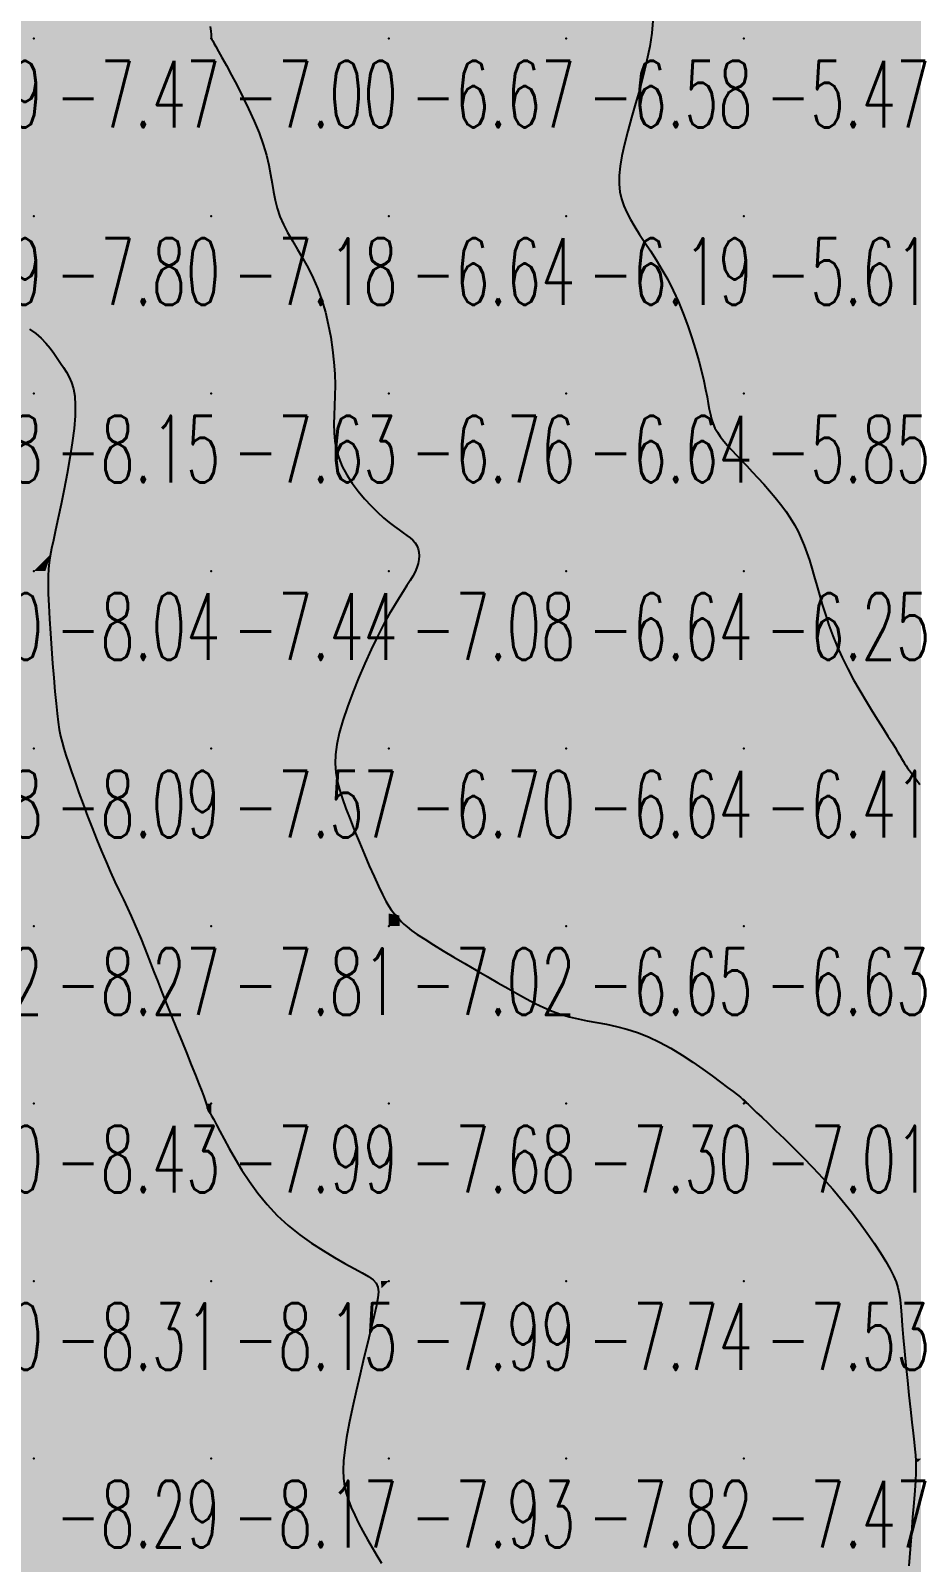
# Model space of a CAD drawing. Header units: millimetres. Extents: x 88261 to 90953, y 390274 to 392322.
# Drawn here: x 90010.1 to 90060.1, y 391551.4 to 391637.7 of the extents above; entities that cross this region are included whole.
import ezdxf
from ezdxf.enums import TextEntityAlignment as Align

# ---------------------------------------------------------------- set-up
doc = ezdxf.new("R2010")
doc.units = ezdxf.units.MM
doc.header["$LTSCALE"] = 25
for name, color, linetype in [('CN_03_00', 7, 'Continuous'), ('COTEAlt', 7, 'Continuous'), ('TN_COLORIAGE', 7, 'Continuous')]:
    doc.layers.add(name, color=color, linetype=linetype)
doc.styles.add('Simplex 1.0', font='Simplex.shx', dxfattribs={"width": 0.99, "height": 2.5})
doc.styles.get("Standard").update_dxf_attribs({"font": 'times.ttf'})

# ---------------------------------------------------------------- blocks, each defined once
blk = doc.blocks.new('COTE')
at = {"color": 0}
blk.add_point((0, 0), dxfattribs=at)
at = {"layer": 'COTEAlt'}
blk.add_attdef('ALT', text='', height=3.75, dxfattribs=at).set_placement((1.25, -1.25), align=Align.TOP_LEFT)

msp = doc.modelspace()

# ---------------------------------------------------------------- linework, layer by layer
at = {"layer": 'CN_03_00', "flags": 128}
for points, elevation in [([(90020.191, 391637.928), (90020.216, 391637.653), (90020.233, 391637.466), (90020.244, 391637.35), (90020.25, 391637.288), (90020.252, 391637.262), (90020.253, 391637.254), (90020.255, 391637.248), (90020.263, 391637.23), (90020.286, 391637.188), (90020.329, 391637.109), (90020.4, 391636.98), (90020.506, 391636.788), (90020.654, 391636.521), (90020.849, 391636.167), (90021.097, 391635.717), (90021.386, 391635.185), (90021.701, 391634.589), (90022.029, 391633.946), (90022.355, 391633.276), (90022.665, 391632.596), (90022.944, 391631.925), (90023.178, 391631.281), (90023.357, 391630.677), (90023.491, 391630.113), (90023.593, 391629.582), (90023.678, 391629.079), (90023.758, 391628.597), (90023.848, 391628.132), (90023.962, 391627.677), (90024.113, 391627.226), (90024.312, 391626.774), (90024.551, 391626.316), (90024.82, 391625.846), (90025.109, 391625.36), (90025.407, 391624.851), (90025.704, 391624.316), (90025.988, 391623.749), (90026.249, 391623.144), (90026.479, 391622.5), (90026.676, 391621.824), (90026.841, 391621.127), (90026.976, 391620.42), (90027.08, 391619.714), (90027.155, 391619.019), (90027.202, 391618.347), (90027.222, 391617.708), (90027.216, 391617.11), (90027.196, 391616.549), (90027.173, 391616.02), (90027.159, 391615.515), (90027.166, 391615.029), (90027.205, 391614.554), (90027.288, 391614.085), (90027.427, 391613.615), (90027.631, 391613.14), (90027.89, 391612.665), (90028.194, 391612.198), (90028.53, 391611.746), (90028.885, 391611.317), (90029.25, 391610.917), (90029.61, 391610.555), (90029.955, 391610.239), (90030.274, 391609.971), (90030.566, 391609.748), (90030.83, 391609.56), (90031.067, 391609.397), (90031.275, 391609.253), (90031.456, 391609.117), (90031.609, 391608.98), (90031.734, 391608.835), (90031.831, 391608.674), (90031.901, 391608.497), (90031.942, 391608.306), (90031.955, 391608.103), (90031.941, 391607.889), (90031.899, 391607.666), (90031.829, 391607.435), (90031.731, 391607.2), (90031.606, 391606.958), (90031.453, 391606.701), (90031.273, 391606.419), (90031.065, 391606.099), (90030.83, 391605.731), (90030.567, 391605.303), (90030.278, 391604.804), (90029.962, 391604.224), (90029.62, 391603.556), (90029.264, 391602.817), (90028.904, 391602.029), (90028.552, 391601.213), (90028.22, 391600.391), (90027.919, 391599.586), (90027.662, 391598.819), (90027.459, 391598.112), (90027.32, 391597.48), (90027.244, 391596.912), (90027.225, 391596.391), (90027.259, 391595.899), (90027.342, 391595.417), (90027.469, 391594.929), (90027.636, 391594.417), (90027.838, 391593.863), (90028.071, 391593.256), (90028.327, 391592.609), (90028.598, 391591.943), (90028.875, 391591.277), (90029.151, 391590.632), (90029.418, 391590.027), (90029.668, 391589.483), (90029.892, 391589.02), (90030.085, 391588.652), (90030.247, 391588.371), (90030.382, 391588.164), (90030.493, 391588.017), (90030.582, 391587.917), (90030.653, 391587.849), (90030.709, 391587.801), (90030.753, 391587.758), (90030.789, 391587.709), (90030.828, 391587.648), (90030.884, 391587.57), (90030.97, 391587.471), (90031.097, 391587.346), (90031.278, 391587.19), (90031.527, 391586.999), (90031.856, 391586.769), (90032.273, 391586.497), (90032.767, 391586.189), (90033.32, 391585.853), (90033.916, 391585.498), (90034.539, 391585.133), (90035.173, 391584.764), (90035.799, 391584.402), (90036.403, 391584.053), (90036.97, 391583.725), (90037.506, 391583.421), (90038.015, 391583.14), (90038.506, 391582.884), (90038.984, 391582.654), (90039.458, 391582.451), (90039.935, 391582.275), (90040.42, 391582.128), (90040.92, 391582.008), (90041.436, 391581.905), (90041.969, 391581.808), (90042.518, 391581.706), (90043.083, 391581.586), (90043.666, 391581.438), (90044.265, 391581.248), (90044.881, 391581.007), (90045.513, 391580.706), (90046.149, 391580.357), (90046.777, 391579.976), (90047.383, 391579.58), (90047.956, 391579.183), (90048.482, 391578.803), (90048.948, 391578.455), (90049.343, 391578.154), (90049.656, 391577.914), (90049.895, 391577.73), (90050.071, 391577.594), (90050.192, 391577.498), (90050.271, 391577.435), (90050.318, 391577.395), (90050.343, 391577.371), (90050.356, 391577.355), (90050.368, 391577.339), (90050.39, 391577.314), (90050.431, 391577.271), (90050.5, 391577.201), (90050.608, 391577.095), (90050.765, 391576.943), (90050.98, 391576.737), (90051.264, 391576.468), (90051.622, 391576.13), (90052.046, 391575.727), (90052.524, 391575.268), (90053.041, 391574.761), (90053.587, 391574.213), (90054.148, 391573.634), (90054.711, 391573.03), (90055.265, 391572.411), (90055.797, 391571.783), (90056.302, 391571.156), (90056.775, 391570.539), (90057.213, 391569.941), (90057.609, 391569.37), (90057.961, 391568.835), (90058.262, 391568.345), (90058.51, 391567.909), (90058.701, 391567.53), (90058.843, 391567.192), (90058.944, 391566.871), (90059.015, 391566.546), (90059.065, 391566.193), (90059.103, 391565.79), (90059.139, 391565.315), (90059.182, 391564.745), (90059.239, 391564.067), (90059.308, 391563.302), (90059.387, 391562.483), (90059.472, 391561.64), (90059.558, 391560.806), (90059.643, 391560.011), (90059.723, 391559.288), (90059.793, 391558.666), (90059.852, 391558.167), (90059.898, 391557.767), (90059.931, 391557.429), (90059.951, 391557.118), (90059.957, 391556.8), (90059.948, 391556.438), (90059.925, 391555.996), (90059.887, 391555.44), (90059.834, 391554.746), (90059.771, 391553.939), (90059.7, 391553.054), (90059.626, 391552.129), (90059.554, 391551.199)], -7), ([(90045.129, 391638.243), (90045.068, 391637.541), (90044.957, 391636.8), (90044.799, 391636.021), (90044.605, 391635.216), (90044.389, 391634.398), (90044.161, 391633.583), (90043.934, 391632.785), (90043.722, 391632.018), (90043.535, 391631.297), (90043.387, 391630.637), (90043.287, 391630.048), (90043.237, 391629.522), (90043.233, 391629.047), (90043.276, 391628.613), (90043.362, 391628.207), (90043.49, 391627.818), (90043.659, 391627.433), (90043.867, 391627.042), (90044.111, 391626.634), (90044.384, 391626.205), (90044.682, 391625.752), (90044.995, 391625.274), (90045.318, 391624.767), (90045.644, 391624.229), (90045.966, 391623.659), (90046.276, 391623.052), (90046.569, 391622.411), (90046.843, 391621.744), (90047.096, 391621.065), (90047.327, 391620.387), (90047.534, 391619.724), (90047.717, 391619.089), (90047.874, 391618.494), (90048.003, 391617.952), (90048.105, 391617.474), (90048.185, 391617.055), (90048.251, 391616.685), (90048.311, 391616.358), (90048.371, 391616.064), (90048.44, 391615.795), (90048.524, 391615.544), (90048.631, 391615.301), (90048.767, 391615.059), (90048.932, 391614.815), (90049.123, 391614.566), (90049.34, 391614.31), (90049.579, 391614.045), (90049.84, 391613.768), (90050.121, 391613.475), (90050.419, 391613.166), (90050.732, 391612.838), (90051.056, 391612.494), (90051.383, 391612.136), (90051.709, 391611.766), (90052.028, 391611.389), (90052.332, 391611.006), (90052.618, 391610.621), (90052.878, 391610.237), (90053.109, 391609.854), (90053.312, 391609.471), (90053.494, 391609.083), (90053.658, 391608.686), (90053.809, 391608.277), (90053.95, 391607.85), (90054.088, 391607.403), (90054.226, 391606.931), (90054.368, 391606.431), (90054.518, 391605.906), (90054.681, 391605.357), (90054.859, 391604.788), (90055.056, 391604.201), (90055.277, 391603.6), (90055.524, 391602.987), (90055.802, 391602.365), (90056.111, 391601.739), (90056.445, 391601.116), (90056.792, 391600.505), (90057.143, 391599.915), (90057.487, 391599.355), (90057.815, 391598.835), (90058.116, 391598.363), (90058.38, 391597.948), (90058.6, 391597.597), (90058.78, 391597.304), (90058.926, 391597.06), (90059.046, 391596.857), (90059.146, 391596.685), (90059.233, 391596.537), (90059.315, 391596.403), (90059.398, 391596.275), (90059.488, 391596.144), (90059.589, 391596.004), (90059.706, 391595.848), (90059.841, 391595.67), (90059.999, 391595.463), (90060.183, 391595.22)], -6), ([(90010.014, 391620.871), (90010.362, 391620.629), (90010.664, 391620.366), (90010.928, 391620.088), (90011.161, 391619.802), (90011.369, 391619.514), (90011.561, 391619.23), (90011.743, 391618.959), (90011.919, 391618.701), (90012.087, 391618.445), (90012.24, 391618.174), (90012.373, 391617.87), (90012.478, 391617.516), (90012.551, 391617.096), (90012.585, 391616.592), (90012.575, 391615.988), (90012.516, 391615.275), (90012.416, 391614.474), (90012.285, 391613.617), (90012.131, 391612.734), (90011.964, 391611.856), (90011.793, 391611.012), (90011.629, 391610.234), (90011.479, 391609.551), (90011.353, 391608.984), (90011.25, 391608.512), (90011.17, 391608.104), (90011.111, 391607.73), (90011.072, 391607.359), (90011.051, 391606.959), (90011.048, 391606.501), (90011.062, 391605.952), (90011.091, 391605.293), (90011.132, 391604.543), (90011.183, 391603.731), (90011.242, 391602.887), (90011.306, 391602.04), (90011.373, 391601.221), (90011.439, 391600.457), (90011.503, 391599.779), (90011.563, 391599.208), (90011.622, 391598.728), (90011.684, 391598.316), (90011.755, 391597.947), (90011.837, 391597.598), (90011.935, 391597.245), (90012.055, 391596.864), (90012.199, 391596.431), (90012.371, 391595.929), (90012.569, 391595.365), (90012.787, 391594.753), (90013.023, 391594.108), (90013.272, 391593.442), (90013.53, 391592.771), (90013.792, 391592.108), (90014.055, 391591.468), (90014.316, 391590.86), (90014.571, 391590.286), (90014.821, 391589.742), (90015.063, 391589.225), (90015.296, 391588.731), (90015.519, 391588.259), (90015.731, 391587.805), (90015.93, 391587.365), (90016.115, 391586.937), (90016.292, 391586.511), (90016.465, 391586.079), (90016.64, 391585.632), (90016.822, 391585.161), (90017.017, 391584.658), (90017.229, 391584.112), (90017.463, 391583.515), (90017.724, 391582.864), (90018.003, 391582.173), (90018.292, 391581.463), (90018.581, 391580.755), (90018.862, 391580.069), (90019.123, 391579.425), (90019.358, 391578.844), (90019.555, 391578.346), (90019.709, 391577.946), (90019.823, 391577.638), (90019.903, 391577.407), (90019.957, 391577.24), (90019.99, 391577.126), (90020.01, 391577.051), (90020.022, 391577.001), (90020.032, 391576.964), (90020.049, 391576.928), (90020.075, 391576.879), (90020.117, 391576.808), (90020.18, 391576.701), (90020.267, 391576.547), (90020.386, 391576.335), (90020.54, 391576.053), (90020.734, 391575.689), (90020.973, 391575.237), (90021.259, 391574.709), (90021.591, 391574.122), (90021.969, 391573.496), (90022.396, 391572.846), (90022.871, 391572.192), (90023.394, 391571.55), (90023.966, 391570.939), (90024.585, 391570.372), (90025.236, 391569.853), (90025.898, 391569.381), (90026.555, 391568.955), (90027.187, 391568.575), (90027.776, 391568.24), (90028.303, 391567.949), (90028.75, 391567.703), (90029.102, 391567.496), (90029.363, 391567.31), (90029.54, 391567.12), (90029.641, 391566.903), (90029.672, 391566.636), (90029.643, 391566.296), (90029.559, 391565.859), (90029.43, 391565.302), (90029.262, 391564.611), (90029.066, 391563.808), (90028.852, 391562.925), (90028.63, 391561.994), (90028.411, 391561.047), (90028.205, 391560.116), (90028.022, 391559.232), (90027.874, 391558.429), (90027.767, 391557.728), (90027.704, 391557.122), (90027.681, 391556.592), (90027.699, 391556.122), (90027.754, 391555.694), (90027.847, 391555.29), (90027.974, 391554.893), (90028.136, 391554.486), (90028.329, 391554.055), (90028.549, 391553.605), (90028.789, 391553.144), (90029.045, 391552.681), (90029.309, 391552.223), (90029.578, 391551.779), (90029.844, 391551.357)], -8)]:
    msp.add_lwpolyline(points, dxfattribs=dict(at, elevation=elevation))
at = {"layer": 'TN_COLORIAGE', "color": 161}
for points in [[(90000.249, 391647.239, -7.313), (90000.249, 391637.239, -7.313), (90010.249, 391647.239, -7.313)], [(90000.249, 391637.239, -7.313), (90010.249, 391637.239, -7.313), (90010.249, 391647.239, -7.313)], [(90010.249, 391637.239, -7), (90019.406, 391646.397, -7), (90010.249, 391647.239, -7), (90019.04, 391647.239, -7)], [(90010.249, 391637.239, -7), (90019.406, 391646.397, -7), (90020.249, 391637.239, -7), (90020.249, 391637.311, -7)], [(90000.249, 391627.239, -7.467), (90010.249, 391627.239, -7.467), (90010.249, 391637.239, -7.467)], [(90000.249, 391637.239, -7.467), (90000.249, 391627.239, -7.467), (90010.249, 391637.239, -7.467)], [(90010.249, 391627.239, -7), (90020.249, 391627.239, -7), (90020.249, 391637.239, -7)], [(90010.249, 391637.239, -7), (90010.249, 391627.239, -7), (90020.249, 391637.239, -7)], [(90020.252, 391637.243, -7), (90020.249, 391637.311, -7), (90020.249, 391637.239, -7)], [(90020.252, 391637.243, -7), (90020.258, 391637.239, -7), (90020.249, 391637.239, -7)], [(90020.249, 391627.239, -7), (90023.811, 391630.802, -7), (90020.249, 391637.239, -7), (90020.258, 391637.239, -7)], [(90023.566, 391627.239, -7.18), (90023.811, 391630.802, -7.18), (90020.249, 391627.239, -7.18)], [(90000.249, 391626.886, -7.798), (90004.918, 391621.909, -7.798), (90000.249, 391627.239, -7.798), (90010.249, 391627.239, -7.798)], [(90010.249, 391621.457, -7.798), (90004.918, 391621.909, -7.798), (90010.249, 391627.239, -7.798)], [(90010.249, 391621.457, -7.18), (90011.773, 391618.764, -7.18), (90010.249, 391627.239, -7.18), (90020.249, 391627.239, -7.18)], [(90013.115, 391617.239, -7.18), (90011.773, 391618.764, -7.18), (90020.249, 391617.239, -7.18), (90020.249, 391627.239, -7.18)], [(90020.249, 391617.239, -7), (90026.606, 391623.596, -7), (90020.249, 391627.239, -7), (90023.566, 391627.239, -7)], [(90026.606, 391623.596, -7.633), (90027.506, 391617.239, -7.633), (90020.249, 391617.239, -7.633)], [(90011.216, 391608.206, -7.435), (90010.899, 391607.239, -7.435), (90020.249, 391617.239, -7.435), (90020.249, 391607.239, -7.435)], [(90011.216, 391608.206, -7.633), (90013.115, 391617.239, -7.633), (90020.249, 391617.239, -7.633)], [(90020.249, 391617.239, -7), (90027.506, 391617.239, -7), (90020.249, 391607.239, -7), (90026.703, 391613.693, -7)], [(90020.249, 391607.239, -7), (90026.703, 391613.693, -7), (90030.249, 391607.239, -7), (90030.249, 391609.679, -7)], [(90032.033, 391609.023, -7.077), (90030.249, 391609.679, -7.077), (90030.249, 391607.239, -7.077)], [(90032.026, 391607.239, -7.077), (90032.033, 391609.023, -7.077), (90030.249, 391607.239, -7.077)], [(90010.899, 391607.239, -7.435), (90011.559, 391598.549, -7.435), (90020.249, 391607.239, -7.435)], [(90011.886, 391597.239, -7.435), (90011.559, 391598.549, -7.435), (90020.249, 391597.239, -7.435), (90020.249, 391607.239, -7.435)], [(90020.249, 391607.239, -7.077), (90020.249, 391597.239, -7.077), (90030.249, 391607.239, -7.077)], [(90020.249, 391597.239, -7), (90026.749, 391597.239, -7), (90030.249, 391607.239, -7), (90030.249, 391605.216, -7)], [(90032.026, 391607.239, -7.077), (90030.249, 391605.216, -7.077), (90030.249, 391607.239, -7.077)], [(90011.886, 391597.239, -7.565), (90014.091, 391591.082, -7.565), (90020.249, 391597.239, -7.565)], [(90016.081, 391587.239, -7.565), (90014.091, 391591.082, -7.565), (90020.249, 391587.239, -7.565), (90020.249, 391597.239, -7.565)], [(90020.249, 391587.239, -7), (90027.508, 391594.499, -7), (90020.249, 391597.239, -7), (90026.749, 391597.239, -7)], [(90020.249, 391587.239, -7), (90027.508, 391594.499, -7), (90030.249, 391587.239, -7), (90030.249, 391587.946, -7)], [(90030.85, 391587.841, -7.023), (90030.249, 391587.946, -7.023), (90030.249, 391587.239, -7.023)], [(90016.081, 391587.239, -7.806), (90017.163, 391584.153, -7.806), (90020.249, 391587.239, -7.806)], [(90020.048, 391577.239, -7.806), (90017.163, 391584.153, -7.806), (90020.249, 391577.239, -7.806), (90020.249, 391587.239, -7.806)], [(90020.249, 391587.239, -7.023), (90020.249, 391577.239, -7.023), (90030.249, 391587.239, -7.023)], [(90020.249, 391577.239, -7.023), (90030.249, 391577.239, -7.023), (90030.249, 391587.239, -7.023)], [(90030.85, 391587.841, -7.023), (90030.866, 391587.239, -7.023), (90030.249, 391587.239, -7.023)], [(90030.249, 391577.239, -7), (90036.825, 391583.816, -7), (90030.249, 391587.239, -7), (90030.866, 391587.239, -7)], [(90030.249, 391577.239, -7), (90036.825, 391583.816, -7), (90040.249, 391577.239, -7), (90040.249, 391581.816, -7)], [(90044.698, 391581.688, -7.297), (90040.249, 391581.816, -7.297), (90040.249, 391577.239, -7.297)], [(90040.249, 391577.239, -7), (90044.698, 391581.688, -7), (90050.249, 391577.239, -7), (90050.249, 391577.471, -7)], [(90019.974, 391576.965, -7.991), (90020.048, 391577.239, -7.991), (90020.249, 391577.239, -7.991)], [(90020.249, 391576.686, -7.991), (90019.974, 391576.965, -7.991), (90020.249, 391577.239, -7.991)], [(90020.249, 391576.686, -7.676), (90023.436, 391570.427, -7.676), (90020.249, 391577.239, -7.676), (90030.249, 391577.239, -7.676)], [(90029.805, 391567.239, -7.676), (90023.436, 391570.427, -7.676), (90030.249, 391567.239, -7.676), (90030.249, 391577.239, -7.676)], [(90030.249, 391577.239, -7.297), (90030.249, 391567.239, -7.297), (90040.249, 391577.239, -7.297)], [(90030.249, 391567.239, -7.297), (90040.249, 391567.239, -7.297), (90040.249, 391577.239, -7.297)], [(90040.249, 391577.239, -7.009), (90040.249, 391567.239, -7.009), (90050.249, 391577.239, -7.009)], [(90040.249, 391567.239, -7.009), (90050.249, 391567.239, -7.009), (90050.249, 391577.239, -7.009)], [(90050.365, 391577.355, -7.009), (90050.249, 391577.471, -7.009), (90050.249, 391577.239, -7.009)], [(90050.365, 391577.355, -7.009), (90050.428, 391577.239, -7.009), (90050.249, 391577.239, -7.009)], [(90050.249, 391567.239, -7), (90055.506, 391572.496, -7), (90050.249, 391577.239, -7), (90050.428, 391577.239, -7)], [(90055.506, 391572.496, -7.532), (90059.137, 391567.239, -7.532), (90050.249, 391567.239, -7.532)], [(90029.843, 391566.834, -7.934), (90027.402, 391557.239, -7.934), (90030.249, 391567.239, -7.934), (90030.249, 391557.239, -7.934)], [(90029.805, 391567.239, -7.993), (90029.843, 391566.834, -7.993), (90030.249, 391567.239, -7.993)], [(90030.249, 391567.239, -7.743), (90030.249, 391557.239, -7.743), (90040.249, 391567.239, -7.743)], [(90030.249, 391557.239, -7.743), (90040.249, 391557.239, -7.743), (90040.249, 391567.239, -7.743)], [(90040.249, 391567.239, -7.532), (90040.249, 391557.239, -7.532), (90050.249, 391567.239, -7.532)], [(90040.249, 391557.239, -7.532), (90050.249, 391557.239, -7.532), (90050.249, 391567.239, -7.532)], [(90050.249, 391567.239, -7), (90059.137, 391567.239, -7), (90050.249, 391557.239, -7), (90059.007, 391565.998, -7)], [(90059.007, 391565.998, -7.469), (90059.926, 391557.239, -7.469), (90050.249, 391557.239, -7.469)], [(90027.402, 391557.239, -7.934), (90027.791, 391554.782, -7.934), (90030.249, 391557.239, -7.934)], [(90030.249, 391550.55, -7.934), (90027.791, 391554.782, -7.934), (90030.249, 391557.239, -7.934)], [(90030.249, 391550.55, -7.825), (90031.825, 391548.815, -7.825), (90030.249, 391557.239, -7.825), (90040.249, 391557.239, -7.825)], [(90034.902, 391547.239, -7.825), (90031.825, 391548.815, -7.825), (90040.249, 391547.239, -7.825), (90040.249, 391557.239, -7.825)], [(90040.249, 391557.239, -7.469), (90040.249, 391547.239, -7.469), (90050.249, 391557.239, -7.469)], [(90040.249, 391547.239, -7.469), (90050.249, 391547.239, -7.469), (90050.249, 391557.239, -7.469)], [(90050.249, 391547.239, -7), (90060.05, 391557.041, -7), (90050.249, 391557.239, -7), (90059.926, 391557.239, -7)], [(90059.195, 391547.239, -7.774), (90060.05, 391557.041, -7.774), (90050.249, 391547.239, -7.774)]]:
    msp.add_solid(points, dxfattribs=at)
at = {"layer": 'TN_COLORIAGE', "color": 151}
for points in [[(90020.249, 391637.311, -6.957), (90019.406, 391646.397, -6.957), (90020.249, 391647.239, -6.957)], [(90020.249, 391637.311, -6.154), (90020.252, 391637.243, -6.154), (90020.249, 391647.239, -6.154), (90030.249, 391647.239, -6.154)], [(90020.258, 391637.239, -6.154), (90020.252, 391637.243, -6.154), (90030.249, 391637.239, -6.154), (90030.249, 391647.239, -6.154)], [(90030.249, 391637.239, -6), (90038.6, 391645.591, -6), (90030.249, 391647.239, -6), (90035.614, 391647.239, -6)], [(90030.249, 391637.239, -6), (90038.6, 391645.591, -6), (90040.249, 391637.239, -6), (90040.249, 391645.372, -6)], [(90045.018, 391642.009, -6.58), (90040.249, 391645.372, -6.58), (90040.249, 391637.239, -6.58)], [(90045.018, 391642.009, -6.58), (90045.469, 391637.239, -6.58), (90040.249, 391637.239, -6.58)], [(90020.258, 391637.239, -6.675), (90023.811, 391630.802, -6.675), (90030.249, 391637.239, -6.675)], [(90023.811, 391630.802, -6.637), (90023.566, 391627.239, -6.637), (90030.249, 391637.239, -6.637), (90030.249, 391627.239, -6.637)], [(90030.249, 391637.239, -6.58), (90030.249, 391627.239, -6.58), (90040.249, 391637.239, -6.58)], [(90030.249, 391627.239, -6.58), (90040.249, 391627.239, -6.58), (90040.249, 391637.239, -6.58)], [(90040.249, 391637.239, -6), (90045.469, 391637.239, -6), (90040.249, 391627.239, -6), (90042.845, 391629.836, -6)], [(90042.845, 391629.836, -6.186), (90043.472, 391627.239, -6.186), (90040.249, 391627.239, -6.186)], [(90023.566, 391627.239, -6.637), (90026.606, 391623.596, -6.637), (90030.249, 391627.239, -6.637)], [(90027.506, 391617.239, -6.637), (90026.606, 391623.596, -6.637), (90030.249, 391617.239, -6.637), (90030.249, 391627.239, -6.637)], [(90030.249, 391627.239, -6.186), (90030.249, 391617.239, -6.186), (90040.249, 391627.239, -6.186)], [(90030.249, 391617.239, -6.186), (90040.249, 391617.239, -6.186), (90040.249, 391627.239, -6.186)], [(90040.249, 391617.239, -6), (90046.468, 391623.459, -6), (90040.249, 391627.239, -6), (90043.472, 391627.239, -6)], [(90046.468, 391623.459, -6.644), (90048.311, 391617.239, -6.644), (90040.249, 391617.239, -6.644)], [(90030.249, 391609.679, -6.761), (90026.703, 391613.693, -6.761), (90030.249, 391617.239, -6.761)], [(90026.703, 391613.693, -6.761), (90027.506, 391617.239, -6.761), (90030.249, 391617.239, -6.761)], [(90030.249, 391609.679, -6.644), (90032.033, 391609.023, -6.644), (90030.249, 391617.239, -6.644), (90040.249, 391617.239, -6.644)], [(90032.033, 391609.023, -6.643), (90032.026, 391607.239, -6.643), (90040.249, 391617.239, -6.643), (90040.249, 391607.239, -6.643)], [(90040.249, 391617.239, -6), (90048.311, 391617.239, -6), (90040.249, 391607.239, -6), (90048.307, 391615.297, -6)], [(90040.249, 391607.239, -6), (90048.307, 391615.297, -6), (90050.249, 391607.239, -6), (90050.249, 391613.375, -6)], [(90053.211, 391610.201, -6.246), (90050.249, 391613.375, -6.246), (90050.249, 391607.239, -6.246)], [(90053.211, 391610.201, -6.246), (90054.176, 391607.239, -6.246), (90050.249, 391607.239, -6.246)], [(90030.249, 391605.216, -6.643), (90032.026, 391607.239, -6.643), (90030.249, 391597.239, -6.643), (90040.249, 391607.239, -6.643)], [(90030.249, 391597.239, -6.643), (90040.249, 391597.239, -6.643), (90040.249, 391607.239, -6.643)], [(90040.249, 391607.239, -6.246), (90040.249, 391597.239, -6.246), (90050.249, 391607.239, -6.246)], [(90040.249, 391597.239, -6.246), (90050.249, 391597.239, -6.246), (90050.249, 391607.239, -6.246)], [(90050.249, 391597.239, -6), (90055.438, 391602.429, -6), (90050.249, 391607.239, -6), (90054.176, 391607.239, -6)], [(90030.249, 391605.216, -6.696), (90026.749, 391597.239, -6.696), (90030.249, 391597.239, -6.696)], [(90055.438, 391602.429, -6.41), (90058.882, 391597.239, -6.41), (90050.249, 391597.239, -6.41)], [(90026.749, 391597.239, -6.696), (90027.508, 391594.499, -6.696), (90030.249, 391597.239, -6.696)], [(90030.249, 391587.946, -6.696), (90027.508, 391594.499, -6.696), (90030.249, 391597.239, -6.696)], [(90030.249, 391587.946, -6.639), (90030.85, 391587.841, -6.639), (90030.249, 391597.239, -6.639), (90040.249, 391597.239, -6.639)], [(90030.866, 391587.239, -6.639), (90030.85, 391587.841, -6.639), (90040.249, 391587.239, -6.639), (90040.249, 391597.239, -6.639)], [(90040.249, 391597.239, -6.41), (90040.249, 391587.239, -6.41), (90050.249, 391597.239, -6.41)], [(90040.249, 391587.239, -6.41), (90050.249, 391587.239, -6.41), (90050.249, 391597.239, -6.41)], [(90050.249, 391587.239, -6), (90059.314, 391596.304, -6), (90050.249, 391597.239, -6), (90058.882, 391597.239, -6)], [(90050.249, 391587.239, -6), (90059.314, 391596.304, -6), (90060.249, 391587.239, -6), (90060.249, 391595.191, -6)], [(90030.866, 391587.239, -6.648), (90036.825, 391583.816, -6.648), (90040.249, 391587.239, -6.648)], [(90040.249, 391581.816, -6.648), (90036.825, 391583.816, -6.648), (90040.249, 391587.239, -6.648)], [(90040.249, 391581.816, -6.63), (90044.698, 391581.688, -6.63), (90040.249, 391587.239, -6.63), (90050.249, 391587.239, -6.63)], [(90050.249, 391577.471, -6.63), (90044.698, 391581.688, -6.63), (90050.249, 391587.239, -6.63)], [(90050.249, 391577.471, -6.252), (90050.365, 391577.355, -6.252), (90050.249, 391587.239, -6.252), (90060.249, 391587.239, -6.252)], [(90050.428, 391577.239, -6.252), (90050.365, 391577.355, -6.252), (90060.249, 391577.239, -6.252), (90060.249, 391587.239, -6.252)], [(90050.428, 391577.239, -6.52), (90055.506, 391572.496, -6.52), (90060.249, 391577.239, -6.52)], [(90059.137, 391567.239, -6.52), (90055.506, 391572.496, -6.52), (90060.249, 391567.239, -6.52), (90060.249, 391577.239, -6.52)], [(90059.007, 391565.998, -6.933), (90059.137, 391567.239, -6.933), (90060.249, 391567.239, -6.933)], [(90059.926, 391557.239, -6.933), (90059.007, 391565.998, -6.933), (90060.249, 391557.239, -6.933), (90060.249, 391567.239, -6.933)], [(90060.05, 391557.041, -6.909), (90059.195, 391547.239, -6.909), (90060.249, 391557.239, -6.909), (90060.249, 391547.239, -6.909)], [(90059.926, 391557.239, -6.984), (90060.05, 391557.041, -6.984), (90060.249, 391557.239, -6.984)]]:
    msp.add_solid(points, dxfattribs=at)
at = {"layer": 'TN_COLORIAGE', "color": 141}
for points in [[(90045.469, 391637.239, -5.364), (90045.018, 391642.009, -5.364), (90050.249, 391637.239, -5.364), (90050.249, 391647.239, -5.364)], [(90050.249, 391637.239, -5), (90058.012, 391645.003, -5), (90050.249, 391647.239, -5), (90057.541, 391647.239, -5)], [(90050.249, 391637.239, -5), (90058.012, 391645.003, -5), (90060.249, 391637.239, -5), (90060.249, 391641.16, -5)], [(90042.845, 391629.836, -5.469), (90045.469, 391637.239, -5.469), (90050.249, 391637.239, -5.469)], [(90043.472, 391627.239, -5.469), (90042.845, 391629.836, -5.469), (90050.249, 391627.239, -5.469), (90050.249, 391637.239, -5.469)], [(90050.249, 391637.239, -5.087), (90050.249, 391627.239, -5.087), (90060.249, 391637.239, -5.087)], [(90050.249, 391627.239, -5.087), (90060.249, 391627.239, -5.087), (90060.249, 391637.239, -5.087)], [(90043.472, 391627.239, -5.608), (90046.468, 391623.459, -5.608), (90050.249, 391627.239, -5.608)], [(90048.311, 391617.239, -5.608), (90046.468, 391623.459, -5.608), (90050.249, 391617.239, -5.608), (90050.249, 391627.239, -5.608)], [(90050.249, 391617.239, -5.262), (90060.249, 391617.239, -5.262), (90060.249, 391627.239, -5.262)], [(90050.249, 391627.239, -5.262), (90050.249, 391617.239, -5.262), (90060.249, 391627.239, -5.262)], [(90048.307, 391615.297, -5.845), (90048.311, 391617.239, -5.845), (90050.249, 391617.239, -5.845)], [(90050.249, 391613.375, -5.845), (90048.307, 391615.297, -5.845), (90050.249, 391617.239, -5.845)], [(90050.249, 391613.375, -5.415), (90053.211, 391610.201, -5.415), (90050.249, 391617.239, -5.415), (90060.249, 391617.239, -5.415)], [(90054.176, 391607.239, -5.415), (90053.211, 391610.201, -5.415), (90060.249, 391607.239, -5.415), (90060.249, 391617.239, -5.415)], [(90054.176, 391607.239, -5.62), (90055.438, 391602.429, -5.62), (90060.249, 391607.239, -5.62)], [(90058.882, 391597.239, -5.62), (90055.438, 391602.429, -5.62), (90060.249, 391597.239, -5.62), (90060.249, 391607.239, -5.62)], [(90058.882, 391597.239, -5.935), (90059.314, 391596.304, -5.935), (90060.249, 391597.239, -5.935)], [(90060.249, 391595.191, -5.935), (90059.314, 391596.304, -5.935), (90060.249, 391597.239, -5.935)]]:
    msp.add_solid(points, dxfattribs=at)
at = {"layer": 'TN_COLORIAGE', "color": 171}
for points in [[(90000.249, 391617.239, -8), (90004.918, 391621.909, -8), (90010.249, 391617.239, -8), (90010.249, 391621.457, -8)], [(90011.773, 391618.764, -8.147), (90010.249, 391621.457, -8.147), (90010.249, 391617.239, -8.147)], [(90011.773, 391618.764, -8.147), (90013.115, 391617.239, -8.147), (90010.249, 391617.239, -8.147)], [(90000.249, 391617.239, -8.147), (90000.249, 391607.239, -8.147), (90010.249, 391617.239, -8.147)], [(90000.249, 391607.239, -8.147), (90010.249, 391607.239, -8.147), (90010.249, 391617.239, -8.147)], [(90010.249, 391617.239, -8), (90013.115, 391617.239, -8), (90010.249, 391607.239, -8), (90011.216, 391608.206, -8)], [(90010.899, 391607.239, -8.039), (90011.216, 391608.206, -8.039), (90010.249, 391607.239, -8.039)], [(90000.249, 391607.239, -8.039), (90000.249, 391597.239, -8.039), (90010.249, 391607.239, -8.039)], [(90000.249, 391597.239, -8.039), (90010.249, 391597.239, -8.039), (90010.249, 391607.239, -8.039)], [(90010.249, 391597.239, -8), (90011.559, 391598.549, -8), (90010.249, 391607.239, -8), (90010.899, 391607.239, -8)], [(90011.559, 391598.549, -8.085), (90011.886, 391597.239, -8.085), (90010.249, 391597.239, -8.085)], [(90000.249, 391597.239, -8.085), (90000.249, 391587.239, -8.085), (90010.249, 391597.239, -8.085)], [(90000.249, 391587.239, -8.085), (90010.249, 391587.239, -8.085), (90010.249, 391597.239, -8.085)], [(90010.249, 391587.239, -8), (90014.091, 391591.082, -8), (90010.249, 391597.239, -8), (90011.886, 391597.239, -8)], [(90014.091, 391591.082, -8.271), (90016.081, 391587.239, -8.271), (90010.249, 391587.239, -8.271)], [(90000.249, 391587.239, -8.271), (90000.249, 391577.239, -8.271), (90010.249, 391587.239, -8.271)], [(90000.249, 391577.239, -8.271), (90010.249, 391577.239, -8.271), (90010.249, 391587.239, -8.271)], [(90010.249, 391577.239, -8), (90017.163, 391584.153, -8), (90010.249, 391587.239, -8), (90016.081, 391587.239, -8)], [(90017.163, 391584.153, -8.434), (90020.048, 391577.239, -8.434), (90010.249, 391577.239, -8.434)], [(90000.249, 391577.239, -8.434), (90000.249, 391567.239, -8.434), (90010.249, 391577.239, -8.434)], [(90000.249, 391567.239, -8.434), (90010.249, 391567.239, -8.434), (90010.249, 391577.239, -8.434)], [(90010.249, 391577.239, -8), (90020.048, 391577.239, -8), (90010.249, 391567.239, -8), (90019.974, 391576.965, -8)], [(90010.249, 391567.239, -8), (90019.974, 391576.965, -8), (90020.249, 391567.239, -8), (90020.249, 391576.686, -8)], [(90023.436, 391570.427, -8.152), (90020.249, 391576.686, -8.152), (90020.249, 391567.239, -8.152)], [(90023.436, 391570.427, -8.152), (90029.805, 391567.239, -8.152), (90020.249, 391567.239, -8.152)], [(90000.249, 391567.239, -8.315), (90000.249, 391557.239, -8.315), (90010.249, 391567.239, -8.315)], [(90000.249, 391557.239, -8.315), (90010.249, 391557.239, -8.315), (90010.249, 391567.239, -8.315)], [(90010.249, 391567.239, -8.152), (90010.249, 391557.239, -8.152), (90020.249, 391567.239, -8.152)], [(90010.249, 391557.239, -8.152), (90020.249, 391557.239, -8.152), (90020.249, 391567.239, -8.152)], [(90020.249, 391557.239, -8), (90029.843, 391566.834, -8), (90020.249, 391567.239, -8), (90029.805, 391567.239, -8)], [(90027.402, 391557.239, -8.166), (90029.843, 391566.834, -8.166), (90020.249, 391557.239, -8.166)], [(90000.249, 391557.239, -8.295), (90000.249, 391547.239, -8.295), (90010.249, 391557.239, -8.295)], [(90000.249, 391547.239, -8.295), (90010.249, 391547.239, -8.295), (90010.249, 391557.239, -8.295)], [(90010.249, 391557.239, -8.166), (90010.249, 391547.239, -8.166), (90020.249, 391557.239, -8.166)], [(90010.249, 391547.239, -8.166), (90020.249, 391547.239, -8.166), (90020.249, 391557.239, -8.166)], [(90020.249, 391547.239, -8), (90027.791, 391554.782, -8), (90020.249, 391557.239, -8), (90027.402, 391557.239, -8)], [(90020.249, 391547.239, -8), (90027.791, 391554.782, -8), (90030.249, 391547.239, -8), (90030.249, 391550.55, -8)]]:
    msp.add_solid(points, dxfattribs=at)

# ---------------------------------------------------------------- block references
at = {"layer": 'COTEAlt'}
ref = msp.add_blockref('COTE', (90000.249, 391637.239), dxfattribs=at)
ref.add_attrib('ALT', '-7.89', dxfattribs={"height": 3.75, "style": 'Simplex 1.0', "width": 0.6}).set_placement((90001.499, 391635.989), align=Align.TOP_LEFT)
ref = msp.add_blockref('COTE', (90010.249, 391637.239), dxfattribs=at)
ref.add_attrib('ALT', '-7.47', dxfattribs={"height": 3.75, "style": 'Simplex 1.0', "width": 0.6}).set_placement((90011.499, 391635.989), align=Align.TOP_LEFT)
ref = msp.add_blockref('COTE', (90020.249, 391637.239), dxfattribs=at)
ref.add_attrib('ALT', '-7.00', dxfattribs={"height": 3.75, "style": 'Simplex 1.0', "width": 0.6}).set_placement((90021.499, 391635.989), align=Align.TOP_LEFT)
ref = msp.add_blockref('COTE', (90030.249, 391637.239), dxfattribs=at)
ref.add_attrib('ALT', '-6.67', dxfattribs={"height": 3.75, "style": 'Simplex 1.0', "width": 0.6}).set_placement((90031.499, 391635.989), align=Align.TOP_LEFT)
ref = msp.add_blockref('COTE', (90040.249, 391637.239), dxfattribs=at)
ref.add_attrib('ALT', '-6.58', dxfattribs={"height": 3.75, "style": 'Simplex 1.0', "width": 0.6}).set_placement((90041.499, 391635.989), align=Align.TOP_LEFT)
ref = msp.add_blockref('COTE', (90050.249, 391637.239), dxfattribs=at)
ref.add_attrib('ALT', '-5.47', dxfattribs={"height": 3.75, "style": 'Simplex 1.0', "width": 0.6}).set_placement((90051.499, 391635.989), align=Align.TOP_LEFT)
ref = msp.add_blockref('COTE', (90000.249, 391627.239), dxfattribs=at)
ref.add_attrib('ALT', '-7.99', dxfattribs={"height": 3.75, "style": 'Simplex 1.0', "width": 0.6}).set_placement((90001.499, 391625.989), align=Align.TOP_LEFT)
ref = msp.add_blockref('COTE', (90010.249, 391627.239), dxfattribs=at)
ref.add_attrib('ALT', '-7.80', dxfattribs={"height": 3.75, "style": 'Simplex 1.0', "width": 0.6}).set_placement((90011.499, 391625.989), align=Align.TOP_LEFT)
ref = msp.add_blockref('COTE', (90020.249, 391627.239), dxfattribs=at)
ref.add_attrib('ALT', '-7.18', dxfattribs={"height": 3.75, "style": 'Simplex 1.0', "width": 0.6}).set_placement((90021.499, 391625.989), align=Align.TOP_LEFT)
ref = msp.add_blockref('COTE', (90030.249, 391627.239), dxfattribs=at)
ref.add_attrib('ALT', '-6.64', dxfattribs={"height": 3.75, "style": 'Simplex 1.0', "width": 0.6}).set_placement((90031.499, 391625.989), align=Align.TOP_LEFT)
ref = msp.add_blockref('COTE', (90040.249, 391627.239), dxfattribs=at)
ref.add_attrib('ALT', '-6.19', dxfattribs={"height": 3.75, "style": 'Simplex 1.0', "width": 0.6}).set_placement((90041.499, 391625.989), align=Align.TOP_LEFT)
ref = msp.add_blockref('COTE', (90050.249, 391627.239), dxfattribs=at)
ref.add_attrib('ALT', '-5.61', dxfattribs={"height": 3.75, "style": 'Simplex 1.0', "width": 0.6}).set_placement((90051.499, 391625.989), align=Align.TOP_LEFT)
ref = msp.add_blockref('COTE', (90000.249, 391617.239), dxfattribs=at)
ref.add_attrib('ALT', '-8.18', dxfattribs={"height": 3.75, "style": 'Simplex 1.0', "width": 0.6}).set_placement((90001.499, 391615.989), align=Align.TOP_LEFT)
ref = msp.add_blockref('COTE', (90010.249, 391617.239), dxfattribs=at)
ref.add_attrib('ALT', '-8.15', dxfattribs={"height": 3.75, "style": 'Simplex 1.0', "width": 0.6}).set_placement((90011.499, 391615.989), align=Align.TOP_LEFT)
ref = msp.add_blockref('COTE', (90020.249, 391617.239), dxfattribs=at)
ref.add_attrib('ALT', '-7.63', dxfattribs={"height": 3.75, "style": 'Simplex 1.0', "width": 0.6}).set_placement((90021.499, 391615.989), align=Align.TOP_LEFT)
ref = msp.add_blockref('COTE', (90030.249, 391617.239), dxfattribs=at)
ref.add_attrib('ALT', '-6.76', dxfattribs={"height": 3.75, "style": 'Simplex 1.0', "width": 0.6}).set_placement((90031.499, 391615.989), align=Align.TOP_LEFT)
ref = msp.add_blockref('COTE', (90040.249, 391617.239), dxfattribs=at)
ref.add_attrib('ALT', '-6.64', dxfattribs={"height": 3.75, "style": 'Simplex 1.0', "width": 0.6}).set_placement((90041.499, 391615.989), align=Align.TOP_LEFT)
ref = msp.add_blockref('COTE', (90050.249, 391617.239), dxfattribs=at)
ref.add_attrib('ALT', '-5.85', dxfattribs={"height": 3.75, "style": 'Simplex 1.0', "width": 0.6}).set_placement((90051.499, 391615.989), align=Align.TOP_LEFT)
ref = msp.add_blockref('COTE', (90000.249, 391607.239), dxfattribs=at)
ref.add_attrib('ALT', '-8.20', dxfattribs={"height": 3.75, "style": 'Simplex 1.0', "width": 0.6}).set_placement((90001.499, 391605.989), align=Align.TOP_LEFT)
ref = msp.add_blockref('COTE', (90010.249, 391607.239), dxfattribs=at)
ref.add_attrib('ALT', '-8.04', dxfattribs={"height": 3.75, "style": 'Simplex 1.0', "width": 0.6}).set_placement((90011.499, 391605.989), align=Align.TOP_LEFT)
ref = msp.add_blockref('COTE', (90020.249, 391607.239), dxfattribs=at)
ref.add_attrib('ALT', '-7.44', dxfattribs={"height": 3.75, "style": 'Simplex 1.0', "width": 0.6}).set_placement((90021.499, 391605.989), align=Align.TOP_LEFT)
ref = msp.add_blockref('COTE', (90030.249, 391607.239), dxfattribs=at)
ref.add_attrib('ALT', '-7.08', dxfattribs={"height": 3.75, "style": 'Simplex 1.0', "width": 0.6}).set_placement((90031.499, 391605.989), align=Align.TOP_LEFT)
ref = msp.add_blockref('COTE', (90040.249, 391607.239), dxfattribs=at)
ref.add_attrib('ALT', '-6.64', dxfattribs={"height": 3.75, "style": 'Simplex 1.0', "width": 0.6}).set_placement((90041.499, 391605.989), align=Align.TOP_LEFT)
ref = msp.add_blockref('COTE', (90050.249, 391607.239), dxfattribs=at)
ref.add_attrib('ALT', '-6.25', dxfattribs={"height": 3.75, "style": 'Simplex 1.0', "width": 0.6}).set_placement((90051.499, 391605.989), align=Align.TOP_LEFT)
ref = msp.add_blockref('COTE', (90000.249, 391597.239), dxfattribs=at)
ref.add_attrib('ALT', '-8.28', dxfattribs={"height": 3.75, "style": 'Simplex 1.0', "width": 0.6}).set_placement((90001.499, 391595.989), align=Align.TOP_LEFT)
ref = msp.add_blockref('COTE', (90010.249, 391597.239), dxfattribs=at)
ref.add_attrib('ALT', '-8.09', dxfattribs={"height": 3.75, "style": 'Simplex 1.0', "width": 0.6}).set_placement((90011.499, 391595.989), align=Align.TOP_LEFT)
ref = msp.add_blockref('COTE', (90020.249, 391597.239), dxfattribs=at)
ref.add_attrib('ALT', '-7.57', dxfattribs={"height": 3.75, "style": 'Simplex 1.0', "width": 0.6}).set_placement((90021.499, 391595.989), align=Align.TOP_LEFT)
ref = msp.add_blockref('COTE', (90030.249, 391597.239), dxfattribs=at)
ref.add_attrib('ALT', '-6.70', dxfattribs={"height": 3.75, "style": 'Simplex 1.0', "width": 0.6}).set_placement((90031.499, 391595.989), align=Align.TOP_LEFT)
ref = msp.add_blockref('COTE', (90040.249, 391597.239), dxfattribs=at)
ref.add_attrib('ALT', '-6.64', dxfattribs={"height": 3.75, "style": 'Simplex 1.0', "width": 0.6}).set_placement((90041.499, 391595.989), align=Align.TOP_LEFT)
ref = msp.add_blockref('COTE', (90050.249, 391597.239), dxfattribs=at)
ref.add_attrib('ALT', '-6.41', dxfattribs={"height": 3.75, "style": 'Simplex 1.0', "width": 0.6}).set_placement((90051.499, 391595.989), align=Align.TOP_LEFT)
ref = msp.add_blockref('COTE', (90000.249, 391587.239), dxfattribs=at)
ref.add_attrib('ALT', '-8.42', dxfattribs={"height": 3.75, "style": 'Simplex 1.0', "width": 0.6}).set_placement((90001.499, 391585.989), align=Align.TOP_LEFT)
ref = msp.add_blockref('COTE', (90010.249, 391587.239), dxfattribs=at)
ref.add_attrib('ALT', '-8.27', dxfattribs={"height": 3.75, "style": 'Simplex 1.0', "width": 0.6}).set_placement((90011.499, 391585.989), align=Align.TOP_LEFT)
ref = msp.add_blockref('COTE', (90020.249, 391587.239), dxfattribs=at)
ref.add_attrib('ALT', '-7.81', dxfattribs={"height": 3.75, "style": 'Simplex 1.0', "width": 0.6}).set_placement((90021.499, 391585.989), align=Align.TOP_LEFT)
ref = msp.add_blockref('COTE', (90030.249, 391587.239), dxfattribs=at)
ref.add_attrib('ALT', '-7.02', dxfattribs={"height": 3.75, "style": 'Simplex 1.0', "width": 0.6}).set_placement((90031.499, 391585.989), align=Align.TOP_LEFT)
ref = msp.add_blockref('COTE', (90040.249, 391587.239), dxfattribs=at)
ref.add_attrib('ALT', '-6.65', dxfattribs={"height": 3.75, "style": 'Simplex 1.0', "width": 0.6}).set_placement((90041.499, 391585.989), align=Align.TOP_LEFT)
ref = msp.add_blockref('COTE', (90050.249, 391587.239), dxfattribs=at)
ref.add_attrib('ALT', '-6.63', dxfattribs={"height": 3.75, "style": 'Simplex 1.0', "width": 0.6}).set_placement((90051.499, 391585.989), align=Align.TOP_LEFT)
ref = msp.add_blockref('COTE', (90000.249, 391577.239), dxfattribs=at)
ref.add_attrib('ALT', '-8.50', dxfattribs={"height": 3.75, "style": 'Simplex 1.0', "width": 0.6}).set_placement((90001.499, 391575.989), align=Align.TOP_LEFT)
ref = msp.add_blockref('COTE', (90010.249, 391577.239), dxfattribs=at)
ref.add_attrib('ALT', '-8.43', dxfattribs={"height": 3.75, "style": 'Simplex 1.0', "width": 0.6}).set_placement((90011.499, 391575.989), align=Align.TOP_LEFT)
ref = msp.add_blockref('COTE', (90020.249, 391577.239), dxfattribs=at)
ref.add_attrib('ALT', '-7.99', dxfattribs={"height": 3.75, "style": 'Simplex 1.0', "width": 0.6}).set_placement((90021.499, 391575.989), align=Align.TOP_LEFT)
ref = msp.add_blockref('COTE', (90030.249, 391577.239), dxfattribs=at)
ref.add_attrib('ALT', '-7.68', dxfattribs={"height": 3.75, "style": 'Simplex 1.0', "width": 0.6}).set_placement((90031.499, 391575.989), align=Align.TOP_LEFT)
ref = msp.add_blockref('COTE', (90040.249, 391577.239), dxfattribs=at)
ref.add_attrib('ALT', '-7.30', dxfattribs={"height": 3.75, "style": 'Simplex 1.0', "width": 0.6}).set_placement((90041.499, 391575.989), align=Align.TOP_LEFT)
ref = msp.add_blockref('COTE', (90050.249, 391577.239), dxfattribs=at)
ref.add_attrib('ALT', '-7.01', dxfattribs={"height": 3.75, "style": 'Simplex 1.0', "width": 0.6}).set_placement((90051.499, 391575.989), align=Align.TOP_LEFT)
ref = msp.add_blockref('COTE', (90000.249, 391567.239), dxfattribs=at)
ref.add_attrib('ALT', '-8.60', dxfattribs={"height": 3.75, "style": 'Simplex 1.0', "width": 0.6}).set_placement((90001.499, 391565.989), align=Align.TOP_LEFT)
ref = msp.add_blockref('COTE', (90010.249, 391567.239), dxfattribs=at)
ref.add_attrib('ALT', '-8.31', dxfattribs={"height": 3.75, "style": 'Simplex 1.0', "width": 0.6}).set_placement((90011.499, 391565.989), align=Align.TOP_LEFT)
ref = msp.add_blockref('COTE', (90020.249, 391567.239), dxfattribs=at)
ref.add_attrib('ALT', '-8.15', dxfattribs={"height": 3.75, "style": 'Simplex 1.0', "width": 0.6}).set_placement((90021.499, 391565.989), align=Align.TOP_LEFT)
ref = msp.add_blockref('COTE', (90030.249, 391567.239), dxfattribs=at)
ref.add_attrib('ALT', '-7.99', dxfattribs={"height": 3.75, "style": 'Simplex 1.0', "width": 0.6}).set_placement((90031.499, 391565.989), align=Align.TOP_LEFT)
ref = msp.add_blockref('COTE', (90040.249, 391567.239), dxfattribs=at)
ref.add_attrib('ALT', '-7.74', dxfattribs={"height": 3.75, "style": 'Simplex 1.0', "width": 0.6}).set_placement((90041.499, 391565.989), align=Align.TOP_LEFT)
ref = msp.add_blockref('COTE', (90050.249, 391567.239), dxfattribs=at)
ref.add_attrib('ALT', '-7.53', dxfattribs={"height": 3.75, "style": 'Simplex 1.0', "width": 0.6}).set_placement((90051.499, 391565.989), align=Align.TOP_LEFT)
ref = msp.add_blockref('COTE', (90010.249, 391557.239), dxfattribs=at)
ref.add_attrib('ALT', '-8.29', dxfattribs={"height": 3.75, "style": 'Simplex 1.0', "width": 0.6}).set_placement((90011.499, 391555.989), align=Align.TOP_LEFT)
ref = msp.add_blockref('COTE', (90020.249, 391557.239), dxfattribs=at)
ref.add_attrib('ALT', '-8.17', dxfattribs={"height": 3.75, "style": 'Simplex 1.0', "width": 0.6}).set_placement((90021.499, 391555.989), align=Align.TOP_LEFT)
ref = msp.add_blockref('COTE', (90030.249, 391557.239), dxfattribs=at)
ref.add_attrib('ALT', '-7.93', dxfattribs={"height": 3.75, "style": 'Simplex 1.0', "width": 0.6}).set_placement((90031.499, 391555.989), align=Align.TOP_LEFT)
ref = msp.add_blockref('COTE', (90040.249, 391557.239), dxfattribs=at)
ref.add_attrib('ALT', '-7.82', dxfattribs={"height": 3.75, "style": 'Simplex 1.0', "width": 0.6}).set_placement((90041.499, 391555.989), align=Align.TOP_LEFT)
ref = msp.add_blockref('COTE', (90050.249, 391557.239), dxfattribs=at)
ref.add_attrib('ALT', '-7.47', dxfattribs={"height": 3.75, "style": 'Simplex 1.0', "width": 0.6}).set_placement((90051.499, 391555.989), align=Align.TOP_LEFT)

doc.saveas('drawing.dxf')
